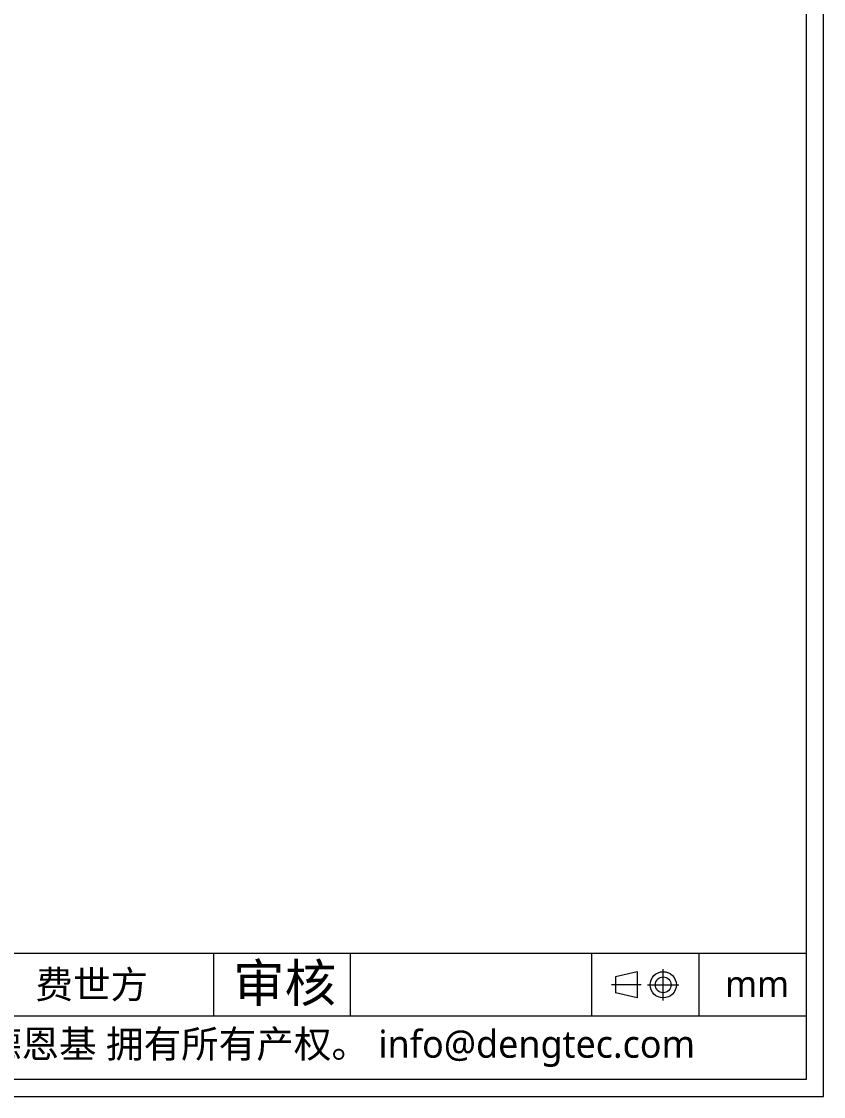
# Model space of a CAD drawing. Header units: millimetres. Extents: x 1036 to 1701, y -23 to 446.
# Drawn here: x 1525.8 to 1700.8, y -23.1 to 211.3 of the extents above; entities that cross this region are included whole.
import ezdxf

# ---------------------------------------------------------------- set-up
doc = ezdxf.new("R2010")
doc.units = ezdxf.units.MM
doc.layers.get('Defpoints').update_dxf_attribs({"color": 6, "lineweight": 9})
doc.styles.add('微软雅黑-Light', font='')
doc.styles.get('微软雅黑-Light').set_extended_font_data('Microsoft YaHei Light')

msp = doc.modelspace()

# ---------------------------------------------------------------- linework, layer by layer
at = {"layer": 'Defpoints'}
for p, q in [((1040.06, 8.13), (1697.06, 8.13)), ((1567.76, 8.13), (1567.76, -5.61)), ((1597.52, 8.13), (1597.52, -5.61)), ((1650.18, 8.13), (1650.18, -5.61)), ((1673.62, 8.13), (1673.62, -5.61)), ((1665.84, -2.17), (1665.84, 4.69)), ((1660.12, 4.12), (1655.4, 2.98)), ((1655.4, 2.98), (1655.4, -0.46)), ((1660.14, 4.13), (1660.14, -1.6)), ((1661.03, 1.26), (1654.52, 1.26)), ((1662.41, 1.26), (1669.28, 1.26)), ((1660.14, -1.6), (1655.4, -0.46)), ((1697.06, -5.61), (1143.07, -5.61))]:
    msp.add_line(p, q, dxfattribs=at)
for points in [[(1700.81, -23.09), (1700.81, 445.65), (1036.31, 445.65), (1036.31, -23.09)], [(1697.06, -19.34), (1697.06, 441.9), (1040.06, 441.9), (1040.06, -19.34)]]:
    msp.add_lwpolyline(points, close=True, dxfattribs=at)
for radius in [2.86, 1.72]:
    msp.add_circle((1665.84, 1.26), radius, dxfattribs=at)

# ---------------------------------------------------------------- texts
at = {"layer": 'Defpoints', "style": '微软雅黑-Light'}
msp.add_text('审核', height=8.241, dxfattribs=at).set_placement((1571.98, -2.47))
for s, insert, char_height, width, attachment_point in [('费世方', (1541.17, 0.97), 6.009, 45.4065, 5), ('mm', (1679.35, 4.33), 5.723, 13.2466, 1), ('除非事先得到权利人的书面批准，否则不允许以任何形式复制或向第三方披露本文件中的数据和信息，德恩基 拥有所有产权。 info@dengtec.com', (1148.81, -12.65), 6.0091, 553.0216, 4)]:
    msp.add_mtext(s, dxfattribs=dict(at, insert=insert, char_height=char_height, width=width, attachment_point=attachment_point))

doc.saveas('drawing.dxf')
